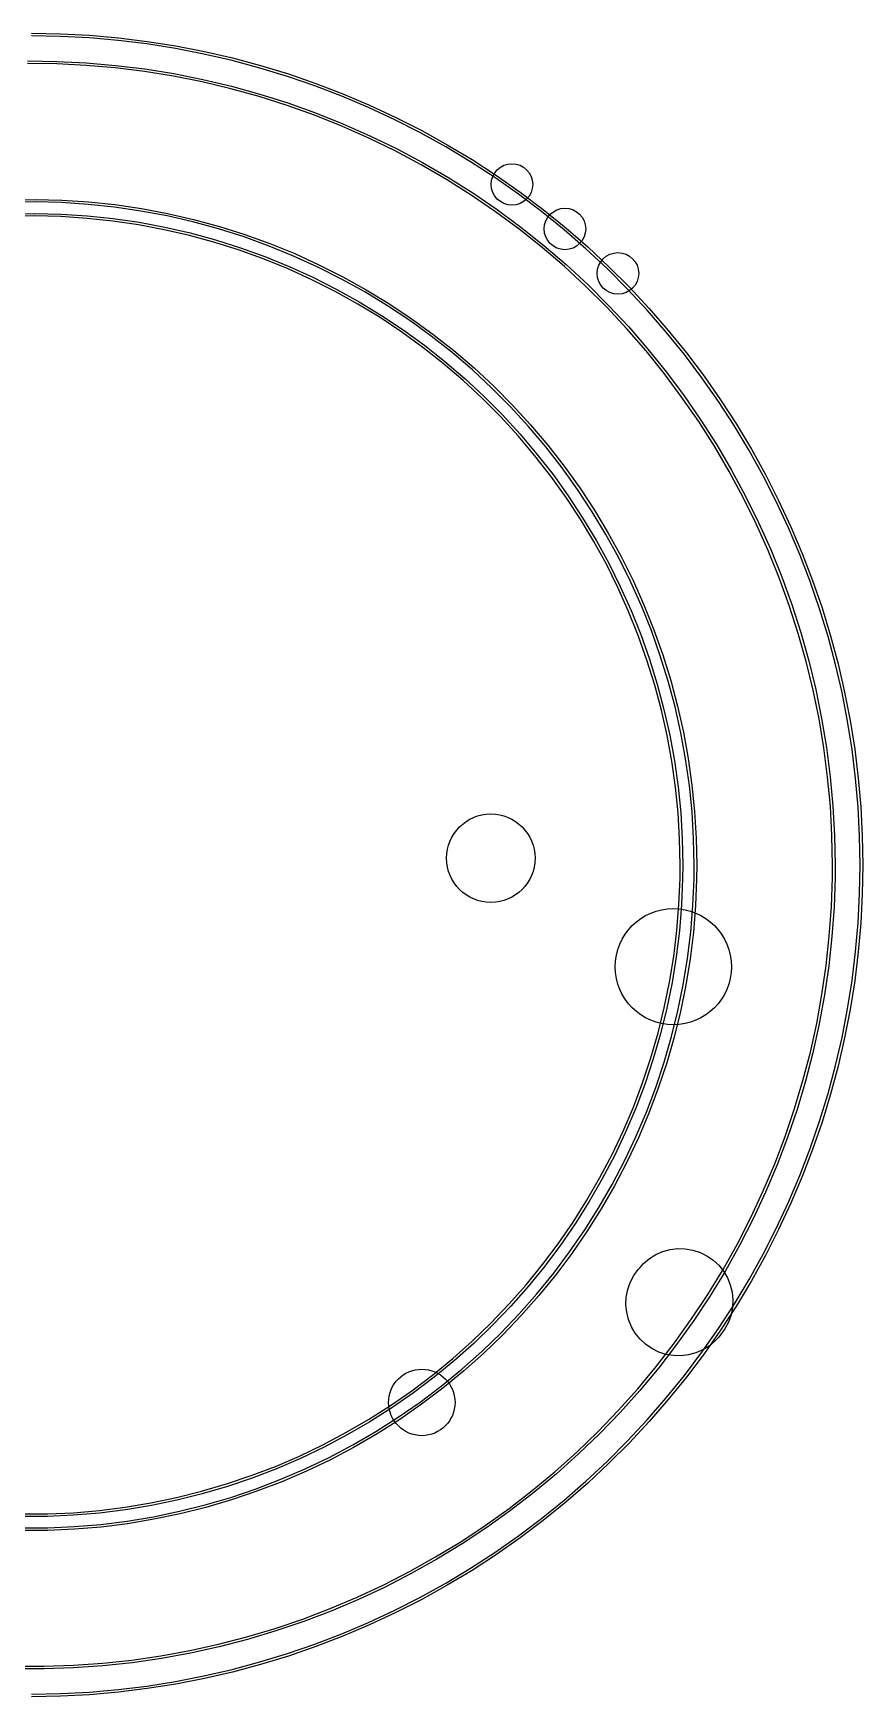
# Model space of a CAD drawing. Extents: x 50 to 250, y -128 to -38.
# Drawn here: x 149.9 to 179.9, y -128.4 to -68.3 of the extents above; entities that cross this region are included whole.
import ezdxf

# ---------------------------------------------------------------- set-up
doc = ezdxf.new("R2010")
doc.units = 0
doc.layers.add('BLACK', color=7, linetype='CONTINUOUS')

msp = doc.modelspace()

# ---------------------------------------------------------------- linework, layer by layer
at = {"layer": 'BLACK', "linetype": 'CONTINUOUS'}
for p, q in [((149.843, -68.2521), (150.892, -68.2704)), ((150.889, -68.3653), (149.843, -68.3471)), ((151.933, -68.42), (150.889, -68.3653)), ((150.892, -68.2704), (151.94, -68.3253)), ((152.974, -68.5112), (151.933, -68.42)), ((151.94, -68.3253), (152.984, -68.4167)), ((154.012, -68.6386), (152.974, -68.5112)), ((152.984, -68.4167), (154.025, -68.5445)), ((155.045, -68.8022), (154.012, -68.6386)), ((154.025, -68.5445), (155.061, -68.7086)), ((156.071, -69.0017), (155.045, -68.8022)), ((155.061, -68.7086), (156.091, -68.9087)), ((157.09, -69.2369), (156.071, -69.0017)), ((156.091, -68.9087), (157.113, -69.1447)), ((149.691, -69.2525), (150.756, -69.2664)), ((150.753, -69.3614), (149.692, -69.3475)), ((151.813, -69.4142), (150.753, -69.3614)), ((150.756, -69.2664), (151.819, -69.3193)), ((152.87, -69.5058), (151.813, -69.4142)), ((151.819, -69.3193), (152.88, -69.4112)), ((153.923, -69.636), (152.87, -69.5058)), ((152.88, -69.4112), (153.937, -69.5419)), ((154.971, -69.8047), (153.923, -69.636)), ((153.937, -69.5419), (154.988, -69.7112)), ((154.988, -69.7112), (156.032, -69.9189)), ((158.1, -69.5075), (157.09, -69.2369)), ((157.113, -69.1447), (158.126, -69.4162)), ((159.1, -69.8132), (158.1, -69.5075)), ((158.126, -69.4162), (159.129, -69.7228)), ((156.012, -70.0118), (154.971, -69.8047)), ((157.044, -70.2568), (156.012, -70.0118)), ((156.032, -69.9189), (157.068, -70.1647)), ((158.067, -70.5395), (157.044, -70.2568)), ((157.068, -70.1647), (158.094, -70.4484)), ((160.089, -70.1536), (159.1, -69.8132)), ((159.129, -69.7228), (160.121, -70.0643)), ((161.065, -70.5283), (160.089, -70.1536)), ((160.121, -70.0643), (161.1, -70.4402)), ((159.079, -70.8595), (158.067, -70.5395)), ((158.094, -70.4484), (159.109, -70.7694)), ((160.078, -71.2163), (159.079, -70.8595)), ((159.109, -70.7694), (160.112, -71.1274)), ((162.027, -70.9368), (161.065, -70.5283)), ((161.1, -70.4402), (162.066, -70.85)), ((162.066, -70.85), (163.016, -71.2933)), ((161.064, -71.6096), (160.078, -71.2163)), ((160.112, -71.1274), (161.101, -71.522)), ((162.975, -71.3787), (162.027, -70.9368)), ((163.906, -71.8534), (162.975, -71.3787)), ((163.016, -71.2933), (163.951, -71.7695)), ((162.034, -72.0387), (161.064, -71.6096)), ((161.101, -71.522), (162.074, -71.9524)), ((162.989, -72.503), (162.034, -72.0387)), ((162.074, -71.9524), (163.032, -72.4183)), ((164.821, -72.3603), (163.906, -71.8534)), ((163.951, -71.7695), (164.868, -72.278)), ((163.925, -73.0021), (162.989, -72.503)), ((163.032, -72.4183), (163.971, -72.919)), ((165.717, -72.8988), (164.821, -72.3603)), ((164.868, -72.278), (165.767, -72.8182)), ((164.843, -73.5351), (163.925, -73.0021)), ((163.971, -72.919), (164.892, -73.4537)), ((166.594, -73.4683), (165.717, -72.8988)), ((165.767, -72.8182), (166.647, -73.3895)), ((165.74, -74.1013), (164.843, -73.5351)), ((164.892, -73.4537), (165.792, -74.0219)), ((167.45, -74.068), (166.594, -73.4683)), ((166.647, -73.3895), (167.506, -73.9911)), ((149.004, -74.2667), (149.969, -74.2524)), ((149.969, -74.3474), (149.007, -74.3617)), ((149.969, -74.2524), (150.934, -74.2768)), ((150.93, -74.3718), (149.969, -74.3474)), ((151.89, -74.4346), (150.93, -74.3718)), ((150.934, -74.2768), (151.898, -74.34)), ((152.846, -74.536), (151.89, -74.4346)), ((151.898, -74.34), (152.858, -74.4417)), ((152.858, -74.4417), (153.813, -74.5819)), ((166.616, -74.7001), (165.74, -74.1013)), ((165.792, -74.0219), (166.671, -74.6226)), ((168.285, -74.6972), (167.45, -74.068)), ((167.506, -73.9911), (168.344, -74.6224)), ((149.022, -74.7729), (149.967, -74.7589)), ((149.966, -74.8539), (149.025, -74.8679)), ((150.907, -74.8777), (149.966, -74.8539)), ((149.967, -74.7589), (150.911, -74.7828)), ((151.846, -74.9393), (150.907, -74.8777)), ((150.911, -74.7828), (151.854, -74.8446)), ((152.782, -75.0385), (151.846, -74.9393)), ((151.854, -74.8446), (152.794, -74.9442)), ((153.713, -75.1752), (152.782, -75.0385)), ((152.794, -74.9442), (153.729, -75.0815)), ((153.797, -74.6756), (152.846, -74.536)), ((153.729, -75.0815), (154.658, -75.2561)), ((154.742, -74.8533), (153.797, -74.6756)), ((153.813, -74.5819), (154.761, -74.7603)), ((155.679, -75.0688), (154.742, -74.8533)), ((154.761, -74.7603), (155.702, -74.9767)), ((156.607, -75.3217), (155.679, -75.0688)), ((155.702, -74.9767), (156.634, -75.2306)), ((167.47, -75.3306), (166.616, -74.7001)), ((166.671, -74.6226), (167.528, -75.2552)), ((169.098, -75.3552), (168.285, -74.6972)), ((168.344, -74.6224), (169.159, -75.2824)), ((154.638, -75.3491), (153.713, -75.1752)), ((155.556, -75.56), (154.638, -75.3491)), ((154.658, -75.2561), (155.579, -75.4679)), ((156.464, -75.8076), (155.556, -75.56)), ((155.579, -75.4679), (156.491, -75.7165)), ((156.491, -75.7165), (157.392, -76.0014)), ((157.524, -75.6117), (156.607, -75.3217)), ((156.634, -75.2306), (157.554, -75.5217)), ((158.428, -75.9382), (157.524, -75.6117)), ((157.554, -75.5217), (158.462, -75.8495)), ((168.3, -75.9919), (167.47, -75.3306)), ((167.528, -75.2552), (168.361, -75.9187)), ((169.887, -76.0412), (169.098, -75.3552)), ((169.159, -75.2824), (169.951, -75.9706)), ((157.361, -76.0914), (156.464, -75.8076)), ((158.247, -76.411), (157.361, -76.0914)), ((157.392, -76.0014), (158.281, -76.3223)), ((158.281, -76.3223), (159.156, -76.6786)), ((159.319, -76.3007), (158.428, -75.9382)), ((158.462, -75.8495), (159.356, -76.2134)), ((160.194, -76.6987), (159.319, -76.3007)), ((159.356, -76.2134), (160.235, -76.613)), ((169.105, -76.6832), (168.3, -75.9919)), ((168.361, -75.9187), (169.168, -76.6122)), ((170.652, -76.7543), (169.887, -76.0412)), ((169.951, -75.9706), (170.718, -76.6859)), ((159.118, -76.7659), (158.247, -76.411)), ((159.975, -77.1555), (159.118, -76.7659)), ((159.156, -76.6786), (160.016, -77.0698)), ((161.053, -77.1315), (160.194, -76.6987)), ((160.235, -76.613), (161.097, -77.0475)), ((169.884, -77.4035), (169.105, -76.6832)), ((169.168, -76.6122), (169.95, -77.3349)), ((171.391, -77.4936), (170.652, -76.7543)), ((170.718, -76.6859), (171.46, -77.4276)), ((160.816, -77.5791), (159.975, -77.1555)), ((160.016, -77.0698), (160.86, -77.4951)), ((160.86, -77.4951), (161.686, -77.954)), ((161.893, -77.5984), (161.053, -77.1315)), ((161.097, -77.0475), (161.941, -77.5163)), ((161.941, -77.5163), (162.765, -78.0185)), ((170.637, -78.152), (169.884, -77.4035)), ((169.95, -77.3349), (170.705, -78.0858)), ((172.104, -78.2583), (171.391, -77.4936)), ((171.46, -77.4276), (172.175, -78.1947)), ((161.638, -78.0361), (160.816, -77.5791)), ((162.442, -78.5258), (161.638, -78.0361)), ((161.686, -77.954), (162.493, -78.4457)), ((162.714, -78.0986), (161.893, -77.5984)), ((163.515, -78.6315), (162.714, -78.0986)), ((162.765, -78.0185), (163.569, -78.5534)), ((170.705, -78.0858), (171.432, -78.8638)), ((163.226, -79.0474), (162.442, -78.5258)), ((162.493, -78.4457), (163.28, -78.9694)), ((164.293, -79.196), (163.515, -78.6315)), ((163.569, -78.5534), (164.35, -79.1202)), ((171.361, -78.9274), (170.637, -78.152)), ((172.79, -79.0474), (172.104, -78.2583)), ((172.175, -78.1947), (172.863, -78.9863)), ((163.988, -79.5999), (163.226, -79.0474)), ((163.28, -78.9694), (164.045, -79.5242)), ((165.048, -79.7913), (164.293, -79.196)), ((164.35, -79.1202), (165.109, -79.7178)), ((172.057, -79.7289), (171.361, -78.9274)), ((171.432, -78.8638), (172.129, -79.668)), ((173.448, -79.8599), (172.79, -79.0474)), ((172.863, -78.9863), (173.523, -79.8015)), ((164.727, -80.1826), (163.988, -79.5999)), ((164.045, -79.5242), (164.787, -80.1092)), ((165.779, -80.4164), (165.048, -79.7913)), ((165.109, -79.7178), (165.842, -80.3454)), ((172.722, -80.5554), (172.057, -79.7289)), ((172.129, -79.668), (172.797, -80.4971)), ((174.077, -80.695), (173.448, -79.8599)), ((173.523, -79.8015), (174.154, -80.6391)), ((165.442, -80.7945), (164.727, -80.1826)), ((164.787, -80.1092), (165.505, -80.7236)), ((166.484, -81.0703), (165.779, -80.4164)), ((165.842, -80.3454), (166.55, -81.002)), ((172.797, -80.4971), (173.434, -81.3502)), ((166.132, -81.4346), (165.442, -80.7945)), ((165.505, -80.7236), (166.198, -81.3663)), ((167.162, -81.752), (166.484, -81.0703)), ((166.55, -81.002), (167.231, -81.6864)), ((173.357, -81.4057), (172.722, -80.5554)), ((174.677, -81.5515), (174.077, -80.695)), ((174.154, -80.6391), (174.756, -81.4983)), ((166.796, -82.1019), (166.132, -81.4346)), ((166.198, -81.3663), (166.865, -82.0363)), ((167.231, -81.6864), (167.884, -82.3975)), ((173.961, -82.2787), (173.357, -81.4057)), ((173.434, -81.3502), (174.04, -82.2261)), ((175.247, -82.4283), (174.677, -81.5515)), ((174.756, -81.4983), (175.327, -82.378)), ((167.432, -82.7953), (166.796, -82.1019)), ((166.865, -82.0363), (167.504, -82.7325)), ((167.812, -82.4604), (167.162, -81.752)), ((174.531, -83.1732), (173.961, -82.2787)), ((174.04, -82.2261), (174.613, -83.1235)), ((168.04, -83.5137), (167.432, -82.7953)), ((167.504, -82.7325), (168.114, -83.4538)), ((168.434, -83.1942), (167.812, -82.4604)), ((167.884, -82.3975), (168.507, -83.1343)), ((175.785, -83.3246), (175.247, -82.4283)), ((175.327, -82.378), (175.867, -83.2771)), ((168.619, -84.2559), (168.04, -83.5137)), ((168.114, -83.4538), (168.695, -84.199)), ((169.025, -83.9525), (168.434, -83.1942)), ((168.507, -83.1343), (169.101, -83.8956)), ((175.069, -84.088), (174.531, -83.1732)), ((174.613, -83.1235), (175.152, -84.0413)), ((176.292, -84.2391), (175.785, -83.3246)), ((175.867, -83.2771), (176.376, -84.1945)), ((169.585, -84.7338), (169.025, -83.9525)), ((169.101, -83.8956), (169.664, -84.68)), ((175.573, -85.0219), (175.069, -84.088)), ((175.152, -84.0413), (175.658, -84.9783)), ((169.168, -85.0207), (168.619, -84.2559)), ((168.695, -84.199), (169.246, -84.9669)), ((170.114, -85.537), (169.585, -84.7338)), ((169.664, -84.68), (170.194, -85.4864)), ((176.767, -85.1707), (176.292, -84.2391)), ((176.376, -84.1945), (176.852, -85.129)), ((169.685, -85.8069), (169.168, -85.0207)), ((169.246, -84.9669), (169.766, -85.7563)), ((176.043, -85.9737), (175.573, -85.0219)), ((175.658, -84.9783), (176.129, -85.9332)), ((177.209, -86.1183), (176.767, -85.1707)), ((176.852, -85.129), (177.295, -86.0796)), ((170.171, -86.6133), (169.685, -85.8069)), ((169.766, -85.7563), (170.253, -86.5659)), ((170.61, -86.3608), (170.114, -85.537)), ((170.194, -85.4864), (170.692, -86.3134)), ((176.129, -85.9332), (176.564, -86.9047)), ((171.072, -87.2038), (170.61, -86.3608)), ((170.692, -86.3134), (171.157, -87.1598)), ((176.477, -86.942), (176.043, -85.9737)), ((177.617, -87.0807), (177.209, -86.1183)), ((177.295, -86.0796), (177.705, -87.0451)), ((170.623, -87.4385), (170.171, -86.6133)), ((170.253, -86.5659), (170.708, -87.3945)), ((176.875, -87.9256), (176.477, -86.942)), ((176.564, -86.9047), (176.964, -87.8915)), ((177.992, -88.0569), (177.617, -87.0807)), ((177.705, -87.0451), (178.081, -88.0244)), ((171.043, -88.2812), (170.623, -87.4385)), ((170.708, -87.3945), (171.129, -88.2406)), ((171.501, -88.0647), (171.072, -87.2038)), ((171.157, -87.1598), (171.587, -88.0241)), ((171.428, -89.14), (171.043, -88.2812)), ((171.129, -88.2406), (171.515, -89.1029)), ((171.894, -88.9421), (171.501, -88.0647)), ((171.587, -88.0241), (171.981, -88.905)), ((177.237, -88.9231), (176.875, -87.9256)), ((176.964, -87.8915), (177.327, -88.8923)), ((178.332, -89.0455), (177.992, -88.0569)), ((178.081, -88.0244), (178.423, -89.0161)), ((172.252, -89.8346), (171.894, -88.9421)), ((171.981, -88.905), (172.341, -89.801)), ((177.562, -89.9332), (177.237, -88.9231)), ((177.327, -88.8923), (177.653, -89.9057)), ((171.778, -90.0136), (171.428, -89.14)), ((171.515, -89.1029), (171.867, -89.98)), ((178.638, -90.0454), (178.332, -89.0455)), ((178.423, -89.0161), (178.729, -90.0192)), ((172.093, -90.9006), (171.778, -90.0136)), ((171.867, -89.98), (172.183, -90.8706)), ((172.574, -90.7407), (172.252, -89.8346)), ((172.341, -89.801), (172.664, -90.7107)), ((177.851, -90.9545), (177.562, -89.9332)), ((177.653, -89.9057), (177.942, -90.9304)), ((178.909, -91.0553), (178.638, -90.0454)), ((178.729, -90.0192), (179.001, -91.0323)), ((172.859, -91.659), (172.574, -90.7407)), ((172.664, -90.7107), (172.95, -91.6327)), ((172.372, -91.7995), (172.093, -90.9006)), ((172.183, -90.8706), (172.463, -91.7731)), ((178.101, -91.9858), (177.851, -90.9545)), ((177.942, -90.9304), (178.194, -91.965)), ((179.144, -92.0741), (178.909, -91.0553)), ((179.001, -91.0323), (179.237, -92.0543)), ((172.615, -92.7088), (172.372, -91.7995)), ((172.463, -91.7731), (172.707, -92.6862)), ((173.107, -92.588), (172.859, -91.659)), ((172.95, -91.6327), (173.199, -92.5653)), ((178.313, -93.0255), (178.101, -91.9858)), ((178.194, -91.965), (178.407, -93.0081)), ((179.343, -93.1004), (179.144, -92.0741)), ((179.237, -92.0543), (179.437, -93.0839)), ((172.821, -93.6272), (172.615, -92.7088)), ((172.707, -92.6862), (172.914, -93.6083)), ((173.317, -93.5262), (173.107, -92.588)), ((173.199, -92.5653), (173.411, -93.5073)), ((178.488, -94.0723), (178.313, -93.0255)), ((178.407, -93.0081), (178.582, -94.0584)), ((179.507, -94.1331), (179.343, -93.1004)), ((179.437, -93.0839), (179.601, -94.1199)), ((172.99, -94.5531), (172.821, -93.6272)), ((172.914, -93.6083), (173.084, -94.5379)), ((173.49, -94.4721), (173.317, -93.5262)), ((173.411, -93.5073), (173.584, -94.4569)), ((178.623, -95.1247), (178.488, -94.0723)), ((178.582, -94.0584), (178.718, -95.1143)), ((179.634, -95.1709), (179.507, -94.1331)), ((179.601, -94.1199), (179.729, -95.161)), ((173.122, -95.485), (172.99, -94.5531)), ((173.084, -94.5379), (173.216, -95.4736)), ((173.625, -95.4242), (173.49, -94.4721)), ((173.584, -94.4569), (173.719, -95.4128)), ((173.216, -96.4215), (173.122, -95.485)), ((173.216, -95.4736), (173.311, -96.4139)), ((173.721, -96.3809), (173.625, -95.4242)), ((173.719, -95.4128), (173.816, -96.3733)), ((178.721, -96.1815), (178.623, -95.1247)), ((178.718, -95.1143), (178.815, -96.1745)), ((179.725, -96.2125), (179.634, -95.1709)), ((179.729, -95.161), (179.82, -96.2059)), ((173.273, -97.361), (173.216, -96.4215)), ((173.311, -96.4139), (173.368, -97.3572)), ((173.779, -97.3407), (173.721, -96.3809)), ((173.816, -96.3733), (173.874, -97.3369)), ((178.779, -97.2411), (178.721, -96.1815)), ((178.815, -96.1745), (178.874, -97.2376)), ((179.78, -97.2567), (179.725, -96.2125)), ((179.82, -96.2059), (179.875, -97.2533)), ((173.292, -98.3021), (173.273, -97.361)), ((173.368, -97.3572), (173.387, -98.3021)), ((173.798, -98.3021), (173.779, -97.3407)), ((173.874, -97.3369), (173.893, -98.3021)), ((178.798, -98.3021), (178.779, -97.2411)), ((178.874, -97.2376), (178.893, -98.3021)), ((179.798, -98.3021), (179.78, -97.2567)), ((179.875, -97.2533), (179.893, -98.3021)), ((173.287, -98.7931), (173.292, -98.3021)), ((173.387, -98.3021), (173.382, -98.7951)), ((173.793, -98.8038), (173.798, -98.3021)), ((173.893, -98.3021), (173.888, -98.8057)), ((178.795, -98.7569), (178.798, -98.3021)), ((178.893, -98.3021), (178.89, -98.7584)), ((179.78, -99.3475), (179.798, -98.3021)), ((179.893, -98.3021), (179.875, -99.3508)), ((173.248, -99.7336), (173.287, -98.7931)), ((173.382, -98.7951), (173.343, -99.7394)), ((173.754, -99.7645), (173.793, -98.8038)), ((173.888, -98.8057), (173.848, -99.7703)), ((178.759, -99.8175), (178.795, -98.7569)), ((178.89, -98.7584), (178.854, -99.8224)), ((173.172, -100.672), (173.248, -99.7336)), ((173.343, -99.7394), (173.266, -100.681)), ((173.676, -100.723), (173.754, -99.7645)), ((179.725, -100.392), (179.78, -99.3475)), ((179.875, -99.3508), (179.82, -100.398)), ((173.848, -99.7703), (173.77, -100.732)), ((178.684, -100.876), (178.759, -99.8175)), ((178.854, -99.8224), (178.778, -100.884)), ((173.058, -101.606), (173.172, -100.672)), ((173.266, -100.681), (173.152, -101.619)), ((173.559, -101.677), (173.676, -100.723)), ((173.77, -100.732), (173.653, -101.691)), ((178.57, -101.931), (178.684, -100.876)), ((178.778, -100.884), (178.664, -101.943)), ((179.634, -101.433), (179.725, -100.392)), ((179.82, -100.398), (179.729, -101.443)), ((179.507, -102.471), (179.634, -101.433)), ((179.729, -101.443), (179.601, -102.484)), ((172.907, -102.535), (173.058, -101.606)), ((173.152, -101.619), (173, -102.552)), ((173.405, -102.626), (173.559, -101.677)), ((173.653, -101.691), (173.498, -102.644)), ((178.418, -102.981), (178.57, -101.931)), ((178.664, -101.943), (178.512, -102.997)), ((172.718, -103.457), (172.907, -102.535)), ((173, -102.552), (172.811, -103.478)), ((173.212, -103.568), (173.405, -102.626)), ((173.498, -102.644), (173.305, -103.589)), ((179.343, -103.504), (179.507, -102.471)), ((179.601, -102.484), (179.437, -103.52)), ((178.227, -104.025), (178.418, -102.981)), ((178.512, -102.997), (178.32, -104.044)), ((172.493, -104.371), (172.718, -103.457)), ((172.811, -103.478), (172.585, -104.396)), ((172.982, -104.502), (173.212, -103.568)), ((173.305, -103.589), (173.074, -104.527)), ((179.144, -104.53), (179.343, -103.504)), ((179.437, -103.52), (179.237, -104.55)), ((172.231, -105.275), (172.493, -104.371)), ((172.585, -104.396), (172.322, -105.303)), ((172.715, -105.426), (172.982, -104.502)), ((173.074, -104.527), (172.805, -105.454)), ((177.998, -105.061), (178.227, -104.025)), ((178.32, -104.044), (178.091, -105.084)), ((178.909, -105.549), (179.144, -104.53)), ((179.237, -104.55), (179.001, -105.572)), ((177.732, -106.089), (177.998, -105.061)), ((178.091, -105.084), (177.823, -106.114)), ((171.933, -106.168), (172.231, -105.275)), ((172.322, -105.303), (172.023, -106.2)), ((172.41, -106.338), (172.715, -105.426)), ((172.805, -105.454), (172.5, -106.37)), ((178.638, -106.559), (178.909, -105.549)), ((179.001, -105.572), (178.729, -106.585)), ((171.6, -107.048), (171.933, -106.168)), ((172.023, -106.2), (171.688, -107.084)), ((172.07, -107.237), (172.41, -106.338)), ((172.5, -106.37), (172.158, -107.272)), ((177.428, -107.105), (177.732, -106.089)), ((177.823, -106.114), (177.518, -107.134)), ((178.332, -107.559), (178.638, -106.559)), ((178.729, -106.585), (178.423, -107.588)), ((171.231, -107.914), (171.6, -107.048)), ((171.688, -107.084), (171.318, -107.953)), ((171.693, -108.122), (172.07, -107.237)), ((172.158, -107.272), (171.78, -108.161)), ((177.086, -108.11), (177.428, -107.105)), ((177.518, -107.134), (177.176, -108.142)), ((177.992, -108.547), (178.332, -107.559)), ((170.828, -108.765), (171.231, -107.914)), ((171.318, -107.953), (170.913, -108.807)), ((171.281, -108.991), (171.693, -108.122)), ((171.78, -108.161), (171.367, -109.033)), ((176.709, -109.102), (177.086, -108.11)), ((177.176, -108.142), (176.797, -109.137)), ((178.423, -107.588), (178.081, -108.58)), ((170.391, -109.598), (170.828, -108.765)), ((177.617, -109.523), (177.992, -108.547)), ((178.081, -108.58), (177.705, -109.559)), ((170.913, -108.807), (170.475, -109.644)), ((170.835, -109.842), (171.281, -108.991)), ((171.367, -109.033), (170.919, -109.888)), ((176.295, -110.079), (176.709, -109.102)), ((176.797, -109.137), (176.382, -110.118)), ((169.922, -110.414), (170.391, -109.598)), ((170.475, -109.644), (170.003, -110.463)), ((170.355, -110.676), (170.835, -109.842)), ((170.919, -109.888), (170.437, -110.725)), ((177.209, -110.486), (177.617, -109.523)), ((177.705, -109.559), (177.295, -110.525)), ((169.419, -111.21), (169.922, -110.414)), ((170.003, -110.463), (169.499, -111.262)), ((175.846, -111.04), (176.295, -110.079)), ((176.382, -110.118), (175.931, -111.082)), ((176.767, -111.433), (177.209, -110.486)), ((177.295, -110.525), (176.852, -111.475)), ((169.842, -111.489), (170.355, -110.676)), ((170.437, -110.725), (169.921, -111.541)), ((175.361, -111.985), (175.846, -111.04)), ((175.931, -111.082), (175.445, -112.03)), ((168.885, -111.985), (169.419, -111.21)), ((169.499, -111.262), (168.963, -112.041)), ((169.297, -112.281), (169.842, -111.489)), ((169.921, -111.541), (169.374, -112.336)), ((176.292, -112.365), (176.767, -111.433)), ((176.852, -111.475), (176.376, -112.41)), ((168.321, -112.738), (168.885, -111.985)), ((168.963, -112.041), (168.396, -112.797)), ((168.72, -113.05), (169.297, -112.281)), ((169.374, -112.336), (168.795, -113.109)), ((172.179, -112.524), (172.413, -112.379)), ((172.413, -112.379), (172.665, -112.269)), ((172.665, -112.269), (172.93, -112.197)), ((172.93, -112.197), (173.203, -112.163)), ((173.203, -112.163), (173.478, -112.17)), ((173.478, -112.17), (173.749, -112.216)), ((173.749, -112.216), (174.011, -112.301)), ((174.011, -112.301), (174.257, -112.422)), ((174.843, -112.911), (175.361, -111.985)), ((175.445, -112.03), (174.925, -112.959)), ((175.785, -113.28), (176.292, -112.365)), ((167.727, -113.468), (168.321, -112.738)), ((168.396, -112.797), (167.799, -113.53)), ((171.615, -113.139), (171.776, -112.916)), ((171.776, -112.916), (171.84, -112.84)), ((171.84, -112.84), (171.969, -112.701)), ((171.969, -112.701), (172.179, -112.524)), ((174.257, -112.422), (174.484, -112.578)), ((174.291, -113.817), (174.843, -112.911)), ((174.925, -112.959), (174.371, -113.868)), ((174.484, -112.578), (174.685, -112.765)), ((174.685, -112.765), (174.858, -112.979)), ((174.858, -112.979), (174.998, -113.216)), ((176.376, -112.41), (175.867, -113.327)), ((167.104, -114.174), (167.727, -113.468)), ((167.799, -113.53), (167.174, -114.238)), ((168.113, -113.796), (168.72, -113.05)), ((168.795, -113.109), (168.186, -113.857)), ((171.397, -113.643), (171.488, -113.383)), ((171.488, -113.383), (171.615, -113.139)), ((174.998, -113.216), (175.102, -113.471)), ((175.102, -113.471), (175.168, -113.738)), ((175.247, -114.176), (175.785, -113.28)), ((175.867, -113.327), (175.327, -114.226)), ((166.453, -114.854), (167.104, -114.174)), ((167.477, -114.517), (168.113, -113.796)), ((168.186, -113.857), (167.546, -114.581)), ((171.332, -114.187), (171.345, -113.913)), ((171.359, -114.461), (171.332, -114.187)), ((171.345, -113.913), (171.397, -113.643)), ((173.706, -114.702), (174.291, -113.817)), ((174.371, -113.868), (173.784, -114.756)), ((174.677, -115.053), (175.247, -114.176)), ((175.168, -113.738), (175.195, -114.011)), ((175.195, -114.011), (175.182, -114.286)), ((167.174, -114.238), (166.52, -114.921)), ((166.812, -115.211), (167.477, -114.517)), ((167.546, -114.581), (166.879, -115.278)), ((171.426, -114.728), (171.359, -114.461)), ((171.53, -114.982), (171.426, -114.728)), ((173.089, -115.566), (173.706, -114.702)), ((173.784, -114.756), (173.165, -115.622)), ((175.327, -114.226), (174.756, -115.106)), ((175.13, -114.556), (175.04, -114.816)), ((175.182, -114.286), (175.13, -114.556)), ((165.775, -115.507), (166.453, -114.854)), ((166.52, -114.921), (165.84, -115.577)), ((166.119, -115.879), (166.812, -115.211)), ((166.879, -115.278), (166.184, -115.948)), ((171.669, -115.219), (171.53, -114.982)), ((171.842, -115.433), (171.669, -115.219)), ((174.077, -115.909), (174.677, -115.053)), ((174.756, -115.106), (174.154, -115.965)), ((174.687, -115.359), (174.559, -115.497)), ((174.751, -115.282), (174.687, -115.359)), ((174.912, -115.059), (174.751, -115.282)), ((175.04, -114.816), (174.912, -115.059)), ((165.072, -116.132), (165.775, -115.507)), ((165.84, -115.577), (165.134, -116.205)), ((165.401, -116.518), (166.119, -115.879)), ((166.184, -115.948), (165.463, -116.59)), ((172.044, -115.62), (171.842, -115.433)), ((172.27, -115.776), (172.044, -115.62)), ((172.517, -115.898), (172.27, -115.776)), ((172.441, -116.406), (173.089, -115.566)), ((173.165, -115.622), (172.515, -116.465)), ((172.778, -115.983), (172.517, -115.898)), ((173.049, -116.029), (172.778, -115.983)), ((173.448, -116.744), (174.077, -115.909)), ((174.154, -115.965), (173.523, -116.803)), ((173.863, -115.93), (173.597, -116.002)), ((174.115, -115.82), (173.863, -115.93)), ((174.348, -115.675), (174.115, -115.82)), ((174.559, -115.497), (174.348, -115.675)), ((164.344, -116.729), (165.072, -116.132)), ((165.134, -116.205), (164.403, -116.804)), ((164.657, -117.127), (165.401, -116.518)), ((165.463, -116.59), (164.716, -117.202)), ((171.762, -117.222), (172.441, -116.406)), ((172.515, -116.465), (171.834, -117.284)), ((173.324, -116.035), (173.049, -116.029)), ((173.597, -116.002), (173.324, -116.035)), ((163.593, -117.296), (164.344, -116.729)), ((164.403, -116.804), (163.649, -117.373)), ((163.89, -117.707), (164.657, -117.127)), ((172.79, -117.557), (173.448, -116.744)), ((173.523, -116.803), (172.863, -117.618)), ((162.82, -117.833), (163.593, -117.296)), ((163.649, -117.373), (162.872, -117.912)), ((163.1, -118.255), (163.89, -117.707)), ((163.946, -117.784), (163.152, -118.334)), ((164.716, -117.202), (163.946, -117.784)), ((171.054, -118.012), (171.762, -117.222)), ((171.834, -117.284), (171.124, -118.077)), ((172.104, -118.346), (172.79, -117.557)), ((172.863, -117.618), (172.175, -118.409)), ((161.211, -118.811), (162.025, -118.338)), ((162.025, -118.338), (162.82, -117.833)), ((162.872, -117.912), (162.075, -118.419)), ((162.288, -118.771), (163.1, -118.255)), ((163.152, -118.334), (162.338, -118.852)), ((170.318, -118.776), (171.054, -118.012)), ((171.124, -118.077), (170.385, -118.844)), ((171.391, -119.111), (172.104, -118.346)), ((160.379, -119.25), (161.211, -118.811)), ((161.257, -118.894), (160.422, -119.335)), ((162.075, -118.419), (161.257, -118.894)), ((161.457, -119.254), (162.288, -118.771)), ((162.338, -118.852), (161.503, -119.337)), ((169.554, -119.513), (170.318, -118.776)), ((170.385, -118.844), (169.618, -119.582)), ((172.175, -118.409), (171.46, -119.177)), ((159.53, -119.656), (160.379, -119.25)), ((160.422, -119.335), (159.569, -119.743)), ((160.607, -119.703), (161.457, -119.254)), ((161.503, -119.337), (160.649, -119.788)), ((168.763, -120.221), (169.554, -119.513)), ((169.618, -119.582), (168.825, -120.293)), ((170.652, -119.85), (171.391, -119.111)), ((171.46, -119.177), (170.718, -119.918)), ((157.786, -120.364), (158.665, -120.028)), ((158.701, -120.116), (157.818, -120.454)), ((158.665, -120.028), (159.53, -119.656)), ((159.569, -119.743), (158.701, -120.116)), ((158.856, -120.497), (159.739, -120.117)), ((159.739, -120.117), (160.607, -119.703)), ((160.649, -119.788), (159.779, -120.204)), ((169.887, -120.563), (170.652, -119.85)), ((170.718, -119.918), (169.951, -120.634)), ((155.991, -120.93), (156.894, -120.665)), ((156.923, -120.756), (156.016, -121.022)), ((156.894, -120.665), (157.786, -120.364)), ((157.818, -120.454), (156.923, -120.756)), ((157.958, -120.841), (158.856, -120.497)), ((158.892, -120.585), (157.99, -120.93)), ((159.779, -120.204), (158.892, -120.585)), ((167.947, -120.899), (168.763, -120.221)), ((168.825, -120.293), (168.007, -120.974)), ((169.098, -121.249), (169.887, -120.563)), ((169.951, -120.634), (169.159, -121.322)), ((153.228, -121.505), (154.157, -121.35)), ((154.157, -121.35), (155.078, -121.159)), ((155.099, -121.251), (154.174, -121.444)), ((155.078, -121.159), (155.991, -120.93)), ((156.016, -121.022), (155.099, -121.251)), ((156.124, -121.419), (157.047, -121.148)), ((157.075, -121.239), (156.149, -121.511)), ((157.047, -121.148), (157.958, -120.841)), ((157.99, -120.93), (157.075, -121.239)), ((167.107, -121.548), (167.947, -120.899)), ((168.007, -120.974), (167.164, -121.624)), ((168.285, -121.907), (169.098, -121.249)), ((169.159, -121.322), (168.344, -121.982)), ((150.419, -121.839), (149.474, -121.843)), ((149.475, -121.748), (150.416, -121.744)), ((150.416, -121.744), (151.357, -121.702)), ((151.363, -121.797), (150.419, -121.839)), ((151.357, -121.702), (152.294, -121.622)), ((152.304, -121.717), (151.363, -121.797)), ((152.294, -121.622), (153.228, -121.505)), ((153.242, -121.599), (152.304, -121.717)), ((154.174, -121.444), (153.242, -121.599)), ((153.301, -122.006), (154.25, -121.848)), ((154.267, -121.942), (153.315, -122.1)), ((154.25, -121.848), (155.191, -121.652)), ((155.213, -121.745), (154.267, -121.942)), ((155.191, -121.652), (156.124, -121.419)), ((156.149, -121.511), (155.213, -121.745)), ((166.244, -122.165), (167.107, -121.548)), ((167.164, -121.624), (166.297, -122.243)), ((167.45, -122.536), (168.285, -121.907)), ((168.344, -121.982), (167.506, -122.613)), ((150.431, -122.345), (149.466, -122.349)), ((149.467, -122.254), (150.429, -122.25)), ((150.429, -122.25), (151.389, -122.207)), ((151.395, -122.302), (150.431, -122.345)), ((151.389, -122.207), (152.347, -122.126)), ((152.357, -122.22), (151.395, -122.302)), ((152.347, -122.126), (153.301, -122.006)), ((153.315, -122.1), (152.357, -122.22)), ((165.358, -122.75), (166.244, -122.165)), ((166.297, -122.243), (165.409, -122.83)), ((166.594, -123.136), (167.45, -122.536)), ((164.452, -123.302), (165.358, -122.75)), ((165.409, -122.83), (164.5, -123.384)), ((165.717, -123.705), (166.594, -123.136)), ((167.506, -122.613), (166.647, -123.215)), ((163.526, -123.82), (164.452, -123.302)), ((164.5, -123.384), (163.571, -123.904)), ((164.821, -124.244), (165.717, -123.705)), ((165.767, -123.786), (164.868, -124.326)), ((166.647, -123.215), (165.767, -123.786)), ((161.62, -124.754), (162.582, -124.304)), ((162.624, -124.39), (161.659, -124.841)), ((162.582, -124.304), (163.526, -123.82)), ((163.571, -123.904), (162.624, -124.39)), ((163.906, -124.751), (164.821, -124.244)), ((164.868, -124.326), (163.951, -124.835)), ((160.643, -125.168), (161.62, -124.754)), ((161.659, -124.841), (160.679, -125.256)), ((162.975, -125.225), (163.906, -124.751)), ((163.951, -124.835), (163.016, -125.311)), ((158.647, -125.886), (159.651, -125.545)), ((159.651, -125.545), (160.643, -125.168)), ((160.679, -125.256), (159.684, -125.635)), ((162.027, -125.667), (162.975, -125.225)), ((163.016, -125.311), (162.066, -125.754)), ((156.603, -126.457), (157.63, -126.19)), ((157.63, -126.19), (158.647, -125.886)), ((158.676, -125.977), (157.655, -126.282)), ((159.684, -125.635), (158.676, -125.977)), ((160.089, -126.451), (161.065, -126.076)), ((161.1, -126.164), (160.121, -126.54)), ((161.065, -126.076), (162.027, -125.667)), ((162.066, -125.754), (161.1, -126.164)), ((154.523, -126.876), (155.567, -126.686)), ((155.585, -126.779), (154.538, -126.97)), ((155.567, -126.686), (156.603, -126.457)), ((156.625, -126.549), (155.585, -126.779)), ((157.655, -126.282), (156.625, -126.549)), ((158.1, -127.097), (159.1, -126.791)), ((159.1, -126.791), (160.089, -126.451)), ((160.121, -126.54), (159.129, -126.881)), ((150.3, -127.348), (149.235, -127.346)), ((149.237, -127.251), (150.298, -127.253)), ((150.298, -127.253), (151.359, -127.217)), ((151.364, -127.312), (150.3, -127.348)), ((151.359, -127.217), (152.417, -127.142)), ((152.426, -127.237), (151.364, -127.312)), ((152.417, -127.142), (153.472, -127.029)), ((153.484, -127.123), (152.426, -127.237)), ((153.472, -127.029), (154.523, -126.876)), ((154.538, -126.97), (153.484, -127.123)), ((156.071, -127.602), (157.09, -127.367)), ((157.09, -127.367), (158.1, -127.097)), ((158.126, -127.188), (157.113, -127.459)), ((159.129, -126.881), (158.126, -127.188)), ((152.974, -128.093), (154.012, -127.966)), ((154.012, -127.966), (155.045, -127.802)), ((155.061, -127.896), (154.025, -128.06)), ((155.045, -127.802), (156.071, -127.602)), ((156.091, -127.695), (155.061, -127.896)), ((157.113, -127.459), (156.091, -127.695)), ((149.843, -128.257), (150.889, -128.239)), ((150.892, -128.334), (149.843, -128.352)), ((150.889, -128.239), (151.933, -128.184)), ((151.94, -128.279), (150.892, -128.334)), ((151.933, -128.184), (152.974, -128.093)), ((152.984, -128.187), (151.94, -128.279)), ((154.025, -128.06), (152.984, -128.187))]:
    msp.add_line(p, q, dxfattribs=at)
at = {"layer": 'BLACK'}
for centre, radius in [((167.212, -73.7138), 0.75), ((169.127, -75.3207), 0.75), ((171.042, -76.9277), 0.75), ((166.447, -98.0561), 1.6), ((173.044, -101.977), 2.1), ((163.952, -117.72), 1.2)]:
    msp.add_circle(centre, radius, dxfattribs=at)

doc.saveas('drawing.dxf')
